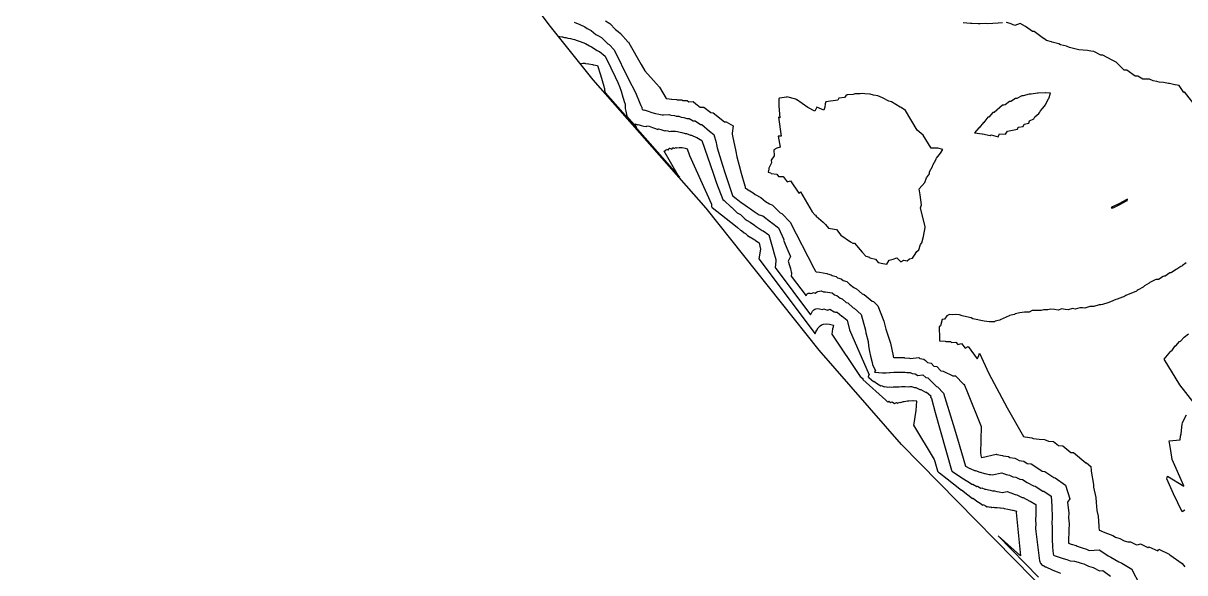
# Model space of a CAD drawing. Header units: metres. Extents: x 706349 to 713144, y 2649082 to 2655455.
# Drawn here: x 707004.7 to 707408.8, y 2652619.1 to 2652810.2 of the extents above; entities that cross this region are included whole.
import ezdxf

# ---------------------------------------------------------------- set-up
doc = ezdxf.new("R2010")
doc.units = ezdxf.units.M
for name, color, linetype in [('C-TINN-BNDY', 110, 'Continuous'), ('C-TOPO-MAJR', 9, 'Continuous'), ('C-TOPO-MINR', 8, 'Continuous')]:
    doc.layers.add(name, color=color, linetype=linetype)

msp = doc.modelspace()

# ---------------------------------------------------------------- linework, layer by layer
at = {"layer": 'C-TINN-BNDY', "color": 110, "linetype": 'Continuous', "lineweight": -3, "flags": 128}
msp.add_lwpolyline([(707845.05, 2652247.32), (707705.16, 2652328.1), (707671.75, 2652357.55), (707530.78, 2652463.27), (707510.3, 2652478.6), (707462.57, 2652517.46), (707431, 2652547.69), (707400.09, 2652574.82), (707368.79, 2652604.09), (707310.31, 2652663.69), (707281.58, 2652696.5), (707242.31, 2652745.87), (707202.93, 2652790.51), (707188.14, 2652809.06), (707151.07, 2652858.4), (707130.89, 2652891.41), (707096, 2652943.28), (707035.14, 2653026.93), (707004.68, 2653089)], dxfattribs=at)
at = {"layer": 'C-TOPO-MAJR', "color": 9, "linetype": 'Continuous', "lineweight": -3, "flags": 128}
msp.add_lwpolyline([(707196.42, 2652810.63), (707198.38, 2652809.75), (707200.06, 2652809.01), (707200.88, 2652808.38), (707202.34, 2652807.66), (707203.92, 2652806.27), (707205.04, 2652805.68), (707205.93, 2652805.23), (707208.12, 2652803.02), (707208.52, 2652802.8), (707210.28, 2652800.96), (707215.3, 2652790.8), (707217.67, 2652786.12), (707219.17, 2652782.44), (707219.55, 2652781.66), (707219.71, 2652781.34), (707219.8, 2652781.15), (707219.86, 2652781.03), (707219.9, 2652780.95), (707219.93, 2652780.85), (707219.96, 2652780.73), (707220.08, 2652780.27), (707220.7, 2652780.04), (707220.71, 2652780.06), (707222.13, 2652779.6), (707223.43, 2652779.19), (707224.64, 2652778.8), (707224.75, 2652778.85), (707225.88, 2652778.57), (707226.96, 2652778.33), (707227.16, 2652778.36), (707227.41, 2652778.35), (707229.34, 2652778.49), (707229.69, 2652778.42), (707230.13, 2652778.3), (707231.23, 2652778.14), (707231.81, 2652777.96), (707232.84, 2652777.85), (707233.59, 2652777.57), (707234.57, 2652777.5), (707235.54, 2652777.07), (707236.43, 2652777.04), (707237.72, 2652776.26), (707238.5, 2652776.26), (707240.29, 2652774.95), (707240.84, 2652774.98), (707243.48, 2652772.65), (707244.95, 2652771.5), (707245.79, 2652768.77), (707245.85, 2652768.02), (707246.17, 2652766.95), (707247.95, 2652760.91), (707248.79, 2652758.29), (707251.5, 2652750.32), (707251.5, 2652750.3), (707252.38, 2652749.48), (707252.46, 2652749.44), (707252.57, 2652749.36), (707252.74, 2652749.25), (707254.49, 2652747.85), (707255.04, 2652747.49), (707256.65, 2652746.33), (707257.71, 2652745.63), (707259.03, 2652744.76), (707260.77, 2652743.56), (707262.07, 2652743.21), (707264.63, 2652741.21), (707265.08, 2652740.94), (707267.48, 2652739.03), (707269.29, 2652734.99), (707269.23, 2652734.74), (707270.73, 2652731.17), (707271.62, 2652729.07), (707271.45, 2652728.6), (707270.88, 2652727.46), (707271.3, 2652726), (707271.61, 2652724.97), (707271.8, 2652724.27), (707271.92, 2652723.77), (707272, 2652723.42), (707272.04, 2652723.17), (707271.92, 2652722.27), (707277.05, 2652715.43), (707277.08, 2652715.5), (707277.12, 2652715.58), (707277.22, 2652715.76), (707277.34, 2652715.96), (707277.42, 2652716.06), (707277.52, 2652716.15), (707277.65, 2652716.24), (707277.82, 2652716.3), (707278.06, 2652716.33), (707278.37, 2652716.3), (707278.77, 2652716.2), (707279.21, 2652716.39), (707279.67, 2652716.62), (707280.2, 2652716.39), (707280.67, 2652716.64), (707281.17, 2652716.88), (707282.36, 2652717.21), (707283.07, 2652716.76), (707283.77, 2652716.79), (707284.52, 2652716.72), (707285.3, 2652716.61), (707286.09, 2652716.47), (707287, 2652715.73), (707287.75, 2652715.56), (707288.9, 2652714.59), (707289.58, 2652714.41), (707291.07, 2652713.1), (707291.59, 2652712.94), (707293.49, 2652711.24), (707293.78, 2652711.15), (707296.22, 2652708.95), (707296.23, 2652708.94), (707296.23, 2652708.92), (707296.23, 2652708.92), (707297.74, 2652703.49), (707297.82, 2652702.55), (707298.62, 2652699.48), (707298.78, 2652698.03), (707299.13, 2652696.05), (707299.52, 2652694.47), (707300.04, 2652692.18), (707300.18, 2652691.58), (707301.17, 2652689.32), (707301.16, 2652689.31), (707300.92, 2652688.93), (707300.92, 2652688.93), (707300.95, 2652688.92), (707300.95, 2652688.92), (707302.29, 2652688.71), (707302.39, 2652688.73), (707303.66, 2652688.63), (707304.88, 2652688.65), (707306.05, 2652688.71), (707306.37, 2652688.74), (707307.58, 2652688.82), (707308.75, 2652688.87), (707309.23, 2652688.82), (707310.39, 2652688.88), (707311.53, 2652688.92), (707312.14, 2652688.73), (707313.25, 2652688.71), (707314.02, 2652688.35), (707315.06, 2652688.3), (707316, 2652687.73), (707317.64, 2652687.93), (707318.69, 2652686.99), (707319.38, 2652686.9), (707320.66, 2652685.6), (707322.45, 2652683.86), (707322.76, 2652683.81), (707324.91, 2652681.61), (707328.29, 2652670.67), (707329.73, 2652665.65), (707332.49, 2652656.15), (707334.09, 2652655.34), (707334.14, 2652655.35), (707335.85, 2652654.6), (707335.96, 2652654.61), (707337.48, 2652654.06), (707337.69, 2652654.05), (707339.11, 2652653.65), (707339.42, 2652653.62), (707340.79, 2652653.32), (707341.22, 2652653.24), (707341.77, 2652653.11), (707345.12, 2652653.88), (707345.8, 2652653.63), (707346.63, 2652653.28), (707347.89, 2652653.03), (707348.97, 2652652.51), (707350.08, 2652652.36), (707351.43, 2652651.63), (707352.37, 2652651.51), (707354.03, 2652650.54), (707356.15, 2652649.29), (707356.75, 2652649.21), (707359.44, 2652647.51), (707359.74, 2652647.47), (707362.34, 2652645.72), (707362.58, 2652642.3), (707362.56, 2652641.8), (707362.67, 2652638.82), (707362.65, 2652637.88), (707362.63, 2652636.73), (707362.67, 2652634.71), (707362.69, 2652633.23), (707362.66, 2652632.05), (707362.69, 2652630.45), (707362.81, 2652628.42), (707362.79, 2652627.97), (707363.05, 2652625.7), (707363.05, 2652625.65), (707363.11, 2652625.27), (707363.42, 2652625.15), (707365.13, 2652624.54), (707366.57, 2652624.06), (707367.81, 2652623.68), (707368.96, 2652623.29), (707370.51, 2652623.13), (707371.68, 2652622.8), (707372.74, 2652622.45), (707373.69, 2652622.15), (707375.38, 2652621.4), (707376.19, 2652621.14), (707376.92, 2652620.89), (707379.16, 2652619.79), (707380.35, 2652619.89), (707382.98, 2652617.96)], dxfattribs=at)
at = {"layer": 'C-TOPO-MINR', "color": 8, "linetype": 'Continuous', "lineweight": -3, "flags": 128}
for points, elevation in [([(707207.24, 2652811.1), (707208.76, 2652810.14), (707210.73, 2652808.05), (707211.67, 2652807.41), (707212.45, 2652806.65), (707215.19, 2652803.66), (707215.25, 2652803.73), (707215.45, 2652803.41), (707219.66, 2652795.92), (707220.93, 2652793.69), (707223.97, 2652790.29), (707226.05, 2652788.01), (707228.37, 2652784.06), (707228.63, 2652784.02), (707228.64, 2652784.01), (707230.28, 2652783.84), (707230.37, 2652783.8), (707232, 2652783.69), (707232.19, 2652783.6), (707233.79, 2652783.56), (707234.13, 2652783.36), (707235.74, 2652783.34), (707236.29, 2652782.94), (707237.81, 2652783.01), (707238.73, 2652782.2), (707240.21, 2652781.04), (707241.49, 2652781.03), (707243.87, 2652779.13), (707244.79, 2652779.12), (707248.64, 2652775.9), (707248.96, 2652775.89), (707249.22, 2652775.92), (707251.74, 2652774.59), (707251.31, 2652772.02), (707251.34, 2652771.64), (707251.42, 2652771.06), (707252.63, 2652765.67), (707253.01, 2652763.8), (707253.81, 2652760.79), (707254.47, 2652758.05), (707255.74, 2652753.67), (707255.82, 2652753.42), (707255.87, 2652752.82), (707256.28, 2652752.7), (707256.35, 2652752.65), (707258.63, 2652751.25), (707259.34, 2652750.69), (707261.27, 2652749.61), (707262.9, 2652748.22), (707264.35, 2652747.42), (707265.38, 2652746.97), (707268.08, 2652744.29), (707268.62, 2652744.07), (707271.48, 2652741.05), (707279.81, 2652725.03), (707280.34, 2652724.03), (707280.53, 2652723.75), (707281.68, 2652723.64), (707282.97, 2652723.46), (707284.29, 2652723.23), (707284.48, 2652723.07), (707285.84, 2652722.76), (707286.14, 2652722.5), (707287.53, 2652722.13), (707288, 2652721.72), (707289.33, 2652721.31), (707290.02, 2652720.7), (707291.23, 2652720.35), (707292.2, 2652719.47), (707293.63, 2652718.26), (707294.62, 2652717.9), (707296.62, 2652716.17), (707297.3, 2652715.93), (707300.11, 2652713.51), (707300.55, 2652713.5), (707302.04, 2652711.99), (707304.08, 2652706.57), (707304.78, 2652703.85), (707306.49, 2652698.99), (707307.33, 2652694.57), (707307.42, 2652694.31), (707307.47, 2652693.91), (707307.65, 2652693.92), (707309.37, 2652693.97), (707309.45, 2652693.95), (707311.19, 2652693.92), (707311.36, 2652693.84), (707313.09, 2652693.76), (707313.36, 2652693.59), (707316.31, 2652693.95), (707316.68, 2652693.62), (707318.08, 2652693.43), (707318.59, 2652692.92), (707319.31, 2652692.23), (707320.56, 2652692.01), (707321.56, 2652690.98), (707322.6, 2652690.8), (707323.99, 2652689.38), (707324.8, 2652689.21), (707328.08, 2652687.65), (707328.58, 2652687.58), (707329.01, 2652687.56), (707331.86, 2652684.72), (707331.9, 2652684.72), (707332.19, 2652684.4), (707333.23, 2652681.77), (707337.95, 2652670.02), (707337.72, 2652660.66), (707337.83, 2652659.99), (707338.02, 2652659.28), (707338.2, 2652659.24), (707338.21, 2652659.24), (707338.22, 2652659.23), (707343.15, 2652660.37), (707343.27, 2652660.32), (707343.41, 2652660.26), (707345.38, 2652659.88), (707345.68, 2652659.73), (707347.52, 2652659.48), (707347.99, 2652659.23), (707349.7, 2652659), (707350.37, 2652658.61), (707351.23, 2652658.11), (707352.81, 2652657.89), (707354.01, 2652657.13), (707355.38, 2652656.98), (707356.97, 2652655.9), (707359.22, 2652654.46), (707360.15, 2652654.35), (707363.26, 2652652.23), (707363.76, 2652652.17), (707367.35, 2652649.51), (707368.8, 2652644.86), (707368, 2652643.65), (707368.46, 2652639.88), (707368.38, 2652638.2), (707368.58, 2652636.11), (707368.45, 2652634.05), (707368.52, 2652633.05), (707368.41, 2652630.74), (707368.42, 2652630.48), (707368.4, 2652629.37), (707369.28, 2652629.08), (707371.01, 2652628.53), (707371.39, 2652628.37), (707373.12, 2652627.8), (707374.68, 2652627.28), (707375.59, 2652626.83), (707379.06, 2652627.13), (707380.29, 2652626.23), (707382.16, 2652624.99), (707383.13, 2652624.57), (707385.86, 2652622.86), (707386.42, 2652622.63), (707386.87, 2652622.47), (707390.37, 2652620.33), (707390.38, 2652620.32), (707390.45, 2652620.28), (707401.09, 2652599.86)], -2), ([(707345.44, 2652810.38), (707343.93, 2652810.22), (707342.04, 2652810.13), (707340.36, 2652810.04), (707339.49, 2652810.15), (707337.64, 2652810.03), (707336.92, 2652810.06), (707334.78, 2652810.12), (707334.26, 2652810.12), (707331.76, 2652810.42)], -2), ([(707413.27, 2652780.53), (707408.71, 2652786.36), (707408.48, 2652786.18), (707406.92, 2652788.54), (707405.54, 2652788.82), (707405.38, 2652788.85), (707403.56, 2652789.21), (707403.15, 2652789.32), (707401.44, 2652789.58), (707399.97, 2652789.72), (707399.16, 2652789.97), (707397.78, 2652790.14), (707396.51, 2652790.72), (707395.32, 2652790.76), (707394.23, 2652790.77), (707392.44, 2652791.78), (707391.54, 2652791.83), (707388.65, 2652793.89), (707388.15, 2652793.92), (707387.7, 2652793.94), (707384.91, 2652796.67), (707383.78, 2652797.31), (707383.61, 2652797.33), (707380.29, 2652799.09), (707379.65, 2652799.18), (707377.16, 2652800.36), (707376.16, 2652800.5), (707374.94, 2652800.72), (707371.95, 2652801.02), (707370.55, 2652801.29), (707368.77, 2652801.78), (707367.67, 2652802.27), (707365.62, 2652802.77), (707365, 2652803.01), (707362.7, 2652803.66), (707362.47, 2652803.73), (707360.67, 2652804.19), (707359.77, 2652804.93), (707359.64, 2652804.93), (707356.44, 2652807.4), (707355.9, 2652807.38), (707353.39, 2652809.06), (707351.58, 2652810.1), (707349.7, 2652809.49), (707348.09, 2652810.1), (707346.77, 2652810.53)], -2), ([(707190.94, 2652805.54), (707191, 2652805.64), (707191.14, 2652805.67), (707191.34, 2652805.66), (707192.04, 2652805.49), (707192.33, 2652805.45), (707193.04, 2652805.32), (707193.43, 2652805.25), (707194.21, 2652805.09), (707195.05, 2652804.89), (707195.89, 2652804.73), (707196.44, 2652804.62), (707197.45, 2652804.26), (707198.41, 2652803.83), (707199.37, 2652803.47), (707200.27, 2652803.13), (707201.65, 2652802.32), (707202.37, 2652802.03), (707204.41, 2652800.69), (707204.81, 2652800.51), (707205.15, 2652800.36), (707207.15, 2652798.79), (707209.15, 2652794.72), (707210.65, 2652791.63), (707211.6, 2652789.63), (707212.18, 2652788.25), (707212.71, 2652786.56), (707213.3, 2652784.55), (707213.48, 2652783.86), (707213.73, 2652783.05), (707214.09, 2652782.1), (707214.11, 2652781.36), (707214.16, 2652780.57), (707214.34, 2652779.68), (707214.7, 2652777.93), (707218.16, 2652774.01), (707218.1, 2652774.1), (707217.44, 2652775.21), (707217.49, 2652775.26), (707218.55, 2652774.9), (707218.59, 2652774.99), (707219.65, 2652774.71), (707220.66, 2652774.46), (707221.56, 2652774.32), (707221.64, 2652774.49), (707222.5, 2652774.39), (707223.66, 2652773.92), (707224.64, 2652773.56), (707225.52, 2652773.24), (707225.71, 2652773.48), (707226.52, 2652773.22), (707227.26, 2652772.98), (707227.96, 2652772.76), (707228.29, 2652772.92), (707228.94, 2652772.76), (707229.56, 2652772.62), (707230.01, 2652772.68), (707230.58, 2652772.66), (707231.64, 2652772.73), (707232.36, 2652772.59), (707233.3, 2652772.35), (707233.82, 2652772.27), (707234.97, 2652771.91), (707235.41, 2652771.86), (707236.81, 2652771.34), (707237.14, 2652771.32), (707238.88, 2652770.53), (707239.06, 2652770.52), (707240.76, 2652769.5), (707244.76, 2652758.06), (707245.91, 2652754.62), (707248.14, 2652748.97), (707248.15, 2652748.96), (707248.14, 2652748.94), (707248.61, 2652748.52), (707248.62, 2652748.52), (707250.97, 2652746.28), (707251.11, 2652746.22), (707252.16, 2652745.2), (707253.11, 2652744.3), (707254.19, 2652743.66), (707255.13, 2652742.81), (707255.92, 2652742.06), (707256.62, 2652741.65), (707257.64, 2652740.99), (707259.13, 2652740.02), (707259.73, 2652739.55), (707261.83, 2652738.18), (707262.12, 2652737.97), (707264.11, 2652736.66), (707264.82, 2652734.22), (707265.55, 2652731.76), (707266.01, 2652730.07), (707266.31, 2652728.87), (707266.49, 2652728.03), (707266.59, 2652727.42), (707266.29, 2652725.27), (707278.63, 2652708.84), (707278.69, 2652709.02), (707278.79, 2652709.21), (707279.03, 2652709.64), (707279.31, 2652710.13), (707279.51, 2652710.35), (707279.74, 2652710.57), (707280.06, 2652710.78), (707280.47, 2652710.94), (707281.04, 2652711.01), (707281.79, 2652710.94), (707282.75, 2652710.7), (707282.97, 2652710.8), (707283.19, 2652710.91), (707284.43, 2652710.39), (707284.63, 2652710.49), (707284.85, 2652710.6), (707285.37, 2652710.75), (707286.85, 2652709.81), (707287.09, 2652709.82), (707287.35, 2652709.79), (707287.62, 2652709.75), (707287.89, 2652709.71), (707289.52, 2652708.39), (707289.67, 2652708.36), (707291.33, 2652706.95), (707292.16, 2652703.55), (707298.97, 2652687.92), (707298.91, 2652687.82), (707298.83, 2652687.68), (707298.76, 2652687.57), (707298.73, 2652687.49), (707298.69, 2652687.41), (707298.66, 2652687.36), (707298.65, 2652687.27), (707298.65, 2652687.27), (707298.89, 2652687.04), (707298.9, 2652687.05), (707300.52, 2652685.67), (707300.62, 2652685.72), (707301.95, 2652684.79), (707303.04, 2652684.08), (707303.3, 2652684.19), (707304.22, 2652683.77), (707304.6, 2652683.9), (707305.43, 2652683.62), (707305.94, 2652683.78), (707306.72, 2652683.66), (707307.39, 2652683.79), (707308.11, 2652683.74), (707308.79, 2652683.75), (707309.44, 2652683.78), (707310.29, 2652683.85), (707310.93, 2652683.89), (707311.55, 2652683.92), (707312.56, 2652683.82), (707313.13, 2652683.85), (707313.69, 2652683.86), (707314.83, 2652683.51), (707315.31, 2652683.5), (707316.68, 2652682.86), (707317.04, 2652682.84), (707318.64, 2652681.86), (707318.98, 2652681.9), (707320.43, 2652680.61), (707320.36, 2652680.22), (707320.66, 2652679.72), (707321.95, 2652674.79), (707327.69, 2652654.78), (707327.79, 2652654.54), (707327.82, 2652654.46), (707328.74, 2652653.81), (707331.23, 2652652.11), (707331.27, 2652652.16), (707333.32, 2652650.85), (707335, 2652649.82), (707335.12, 2652649.91), (707336.53, 2652649.11), (707336.72, 2652649.17), (707337.91, 2652648.58), (707338.19, 2652648.65), (707339.23, 2652648.2), (707339.63, 2652648.23), (707340.54, 2652647.9), (707341.07, 2652647.88), (707341.91, 2652647.65), (707342.59, 2652647.57), (707343.38, 2652647.4), (707344.24, 2652647.24), (707345.32, 2652646.99), (707347.08, 2652647.4), (707348.33, 2652646.94), (707349.86, 2652646.29), (707350.39, 2652646.19), (707352.26, 2652645.29), (707352.63, 2652645.24), (707354.87, 2652644.04), (707355.04, 2652644.02), (707357.02, 2652642.86), (707356.97, 2652640.37), (707356.98, 2652640.07), (707357, 2652639.69), (707356.9, 2652637.05), (707356.99, 2652636.28), (707356.87, 2652634.49), (707357.04, 2652633.42), (707358.29, 2652623.24), (707358.34, 2652623.14), (707358.44, 2652622.95), (707358.56, 2652622.71), (707358.57, 2652622.64), (707358.66, 2652622.43), (707358.83, 2652622.33), (707358.89, 2652622.21), (707358.89, 2652622.1), (707358.92, 2652621.98), (707358.92, 2652621.97), (707360.4, 2652621.14), (707360.5, 2652621.12), (707360.66, 2652621.06), (707362.43, 2652620.23), (707362.91, 2652620.04), (707364.41, 2652619.38), (707365.59, 2652618.91)], 2), ([(707198.65, 2652795.88), (707198.87, 2652796.25), (707199.4, 2652796.36), (707200.14, 2652796.32), (707200.33, 2652796.27), (707201.34, 2652796.12), (707201.49, 2652796.09), (707202.79, 2652795.85), (707202.88, 2652795.83), (707202.97, 2652795.81), (707203.07, 2652795.79), (707204.48, 2652795.5), (707204.48, 2652795.5), (707205.5, 2652792.27), (707206.64, 2652788.38), (707206.7, 2652788.13), (707206.79, 2652787.85), (707206.92, 2652787.5), (707206.92, 2652787.24), (707206.94, 2652786.96), (707207.01, 2652786.64), (707207.14, 2652786.01), (707233.04, 2652756.68), (707232.57, 2652757.32), (707227.66, 2652765.69), (707228, 2652766.01), (707228.24, 2652765.93), (707228.47, 2652766.4), (707228.72, 2652766.33), (707228.95, 2652766.27), (707229.16, 2652766.24), (707229.39, 2652766.74), (707229.6, 2652766.72), (707229.89, 2652766.61), (707230.13, 2652766.52), (707230.35, 2652766.44), (707230.7, 2652766.91), (707230.91, 2652766.84), (707231.1, 2652766.78), (707231.28, 2652766.72), (707231.84, 2652766.98), (707232, 2652766.94), (707232.15, 2652766.91), (707232.86, 2652767), (707233.76, 2652766.97), (707233.93, 2652766.98), (707235.04, 2652766.76), (707235.66, 2652766.6), (707236.34, 2652764.62), (707236.48, 2652764.28), (707244.17, 2652747.35), (707244.14, 2652747.22), (707244.1, 2652747.09), (707244.1, 2652746.86), (707244.13, 2652746.57), (707244.16, 2652746.53), (707244.22, 2652746.22), (707244.24, 2652746.15), (707244.34, 2652746.17), (707252.49, 2652739.71), (707253.16, 2652739.17), (707254.24, 2652738.2), (707254.62, 2652738.09), (707255.47, 2652737.28), (707255.98, 2652737.05), (707256.33, 2652736.71), (707256.65, 2652736.41), (707259.22, 2652734.87), (707259.36, 2652734.75), (707259.47, 2652734.64), (707260.71, 2652733.9), (707260.97, 2652732.64), (707261.15, 2652731.68), (707260.67, 2652728.28), (707280.2, 2652702.25), (707280.29, 2652702.53), (707280.45, 2652702.84), (707280.84, 2652703.52), (707281.28, 2652704.29), (707281.59, 2652704.65), (707281.97, 2652705), (707282.48, 2652705.32), (707283.12, 2652705.58), (707284.02, 2652705.69), (707285.2, 2652705.58), (707286.64, 2652705.22), (707286.64, 2652705.2), (707286.5, 2652704.76), (707286.47, 2652704.63), (707286.44, 2652704.5), (707286.28, 2652703.97), (707286.06, 2652702.13), (707295.87, 2652687.35), (707296.79, 2652686.62), (707296.84, 2652686.62), (707296.84, 2652686.6), (707296.84, 2652686.56), (707296.83, 2652686.52), (707296.81, 2652686.45), (707296.8, 2652686.4), (707296.77, 2652686.35), (707296.76, 2652686.3), (707304.79, 2652679.15), (707305.5, 2652678.49), (707305.87, 2652678.8), (707306.47, 2652678.29), (707306.98, 2652678.56), (707307.45, 2652678.23), (707307.84, 2652677.97), (707308.51, 2652678.26), (707308.82, 2652678.12), (707309.65, 2652678.41), (707309.91, 2652678.33), (707310.94, 2652678.65), (707311.15, 2652678.61), (707312.4, 2652678.85), (707312.55, 2652678.84), (707312.69, 2652678.84), (707312.83, 2652678.85), (707314.21, 2652678.96), (707314.28, 2652678.97), (707314.35, 2652678.97), (707315.56, 2652678.84), (707315.5, 2652678.75), (707315.23, 2652675.53), (707314.93, 2652673.37), (707314.66, 2652671.75), (707314.43, 2652670.47), (707321.64, 2652658.53), (707321.85, 2652657.74), (707322.77, 2652654.53), (707322.78, 2652654.49), (707322.8, 2652654.45), (707322.95, 2652654.31), (707323.08, 2652654.23), (707323.08, 2652654.17), (707323.11, 2652654.09), (707323.11, 2652654.08), (707323.11, 2652654.08), (707323.46, 2652653.8), (707323.46, 2652653.81), (707326.11, 2652651.74), (707328.35, 2652650.03), (707331.1, 2652647.79), (707331.13, 2652647.93), (707333.3, 2652646.22), (707335.02, 2652644.91), (707335.15, 2652645.06), (707336.53, 2652644.05), (707337.64, 2652643.27), (707338.56, 2652642.64), (707338.73, 2652642.86), (707339.49, 2652642.37), (707340.11, 2652641.99), (707340.39, 2652642.2), (707340.91, 2652641.91), (707341.3, 2652642.03), (707341.73, 2652641.82), (707342.25, 2652641.96), (707342.61, 2652641.8), (707343.3, 2652641.85), (707343.59, 2652641.74), (707344.46, 2652641.72), (707344.71, 2652641.65), (707345.76, 2652641.52), (707345.96, 2652641.48), (707347.25, 2652641.24), (707348.88, 2652640.87), (707349.05, 2652640.91), (707350.25, 2652640.47), (707350.17, 2652640.05), (707351.68, 2652624.99), (707343.88, 2652631.93), (707357.97, 2652617.55)], 4), ([(707409.35, 2652726.9), (707408.01, 2652725.93), (707407.76, 2652725.79), (707407.48, 2652725.67), (707406.08, 2652724.65), (707405.78, 2652724.53), (707404.26, 2652723.52), (707403.95, 2652723.42), (707403.61, 2652723.36), (707402.01, 2652722.3), (707401.67, 2652722.22), (707401.33, 2652722.16), (707399.65, 2652721.15), (707399.29, 2652721.11), (707398.93, 2652721.05), (707398.56, 2652721), (707396.7, 2652720.06), (707396.47, 2652719.81), (707394.82, 2652718.89), (707394.57, 2652718.66), (707394.31, 2652718.44), (707392.61, 2652717.51), (707392.32, 2652717.29), (707391.99, 2652717.08), (707388.36, 2652715.51), (707388, 2652715.3), (707387.61, 2652715.12), (707387.18, 2652714.96), (707385.35, 2652714.22), (707384.88, 2652714.09), (707383.04, 2652713.36), (707382.04, 2652713.02), (707380.19, 2652712.41), (707379.62, 2652712.33), (707379, 2652712.24), (707377.17, 2652711.72), (707376.51, 2652711.69), (707375.77, 2652711.67), (707374.05, 2652711.17), (707373.25, 2652711.2), (707372.36, 2652711.25), (707370.74, 2652710.83), (707369.75, 2652710.96), (707368.27, 2652710.55), (707367.25, 2652710.67), (707366.07, 2652710.84), (707364.81, 2652710.45), (707363.55, 2652710.67), (707362.16, 2652710.78), (707361.17, 2652710.49), (707359.72, 2652710.59), (707358.88, 2652710.31), (707357.37, 2652710.37), (707355.78, 2652710.28), (707354.63, 2652709.79), (707353.07, 2652709.77), (707351.44, 2652709.55), (707349.8, 2652709.11), (707349.53, 2652708.96), (707347.85, 2652708.57), (707347.67, 2652708.41), (707344.61, 2652707.08), (707344.49, 2652706.93), (707342.83, 2652706.56), (707342.77, 2652706.43), (707340.96, 2652706.36), (707340.96, 2652706.35), (707340.86, 2652706.36), (707339.03, 2652706.64), (707337.26, 2652706.93), (707336.88, 2652707.1), (707335.14, 2652707.46), (707334.5, 2652707.72), (707332.84, 2652708.1), (707331.38, 2652708.47), (707330.41, 2652708.77), (707329.11, 2652708.95), (707328.02, 2652708.78), (707326.92, 2652708.98), (707326.01, 2652708.45), (707325.24, 2652707.28), (707324.38, 2652707.2), (707323.89, 2652705.03), (707323.41, 2652704.64), (707323.43, 2652700.71), (707323.5, 2652699.82), (707323.76, 2652699.78), (707325.51, 2652699.7), (707325.67, 2652699.55), (707327.31, 2652699.56), (707327.67, 2652699.18), (707329.18, 2652699.29), (707329.86, 2652698.51), (707331.17, 2652698.85), (707332.47, 2652697.25), (707333.49, 2652697.77), (707336.63, 2652693.56), (707337, 2652694.3), (707337.37, 2652695.42), (707340.69, 2652688.41), (707346.98, 2652676.45), (707352.71, 2652666.45), (707353.18, 2652666.39), (707353.24, 2652666.35), (707355.62, 2652666.06), (707356.02, 2652665.77), (707358.19, 2652665.53), (707360.05, 2652665.46), (707361.45, 2652664.85), (707363.15, 2652664.81), (707364.93, 2652663.38), (707366.35, 2652663.29), (707369.14, 2652660.98), (707370.1, 2652660.87), (707374.37, 2652657.35), (707374.63, 2652657.31), (707376.11, 2652656.11), (707376.28, 2652654.65), (707376.26, 2652654.48), (707377.08, 2652649.8), (707377.06, 2652648.92), (707377.86, 2652645.31), (707377.94, 2652643.59), (707378.22, 2652640.8), (707378.66, 2652638.8), (707378.91, 2652635.32), (707378.93, 2652634.86), (707379.07, 2652633.92), (707379.68, 2652633.65), (707379.81, 2652633.57), (707381.98, 2652632.71), (707383.76, 2652632.06), (707384.67, 2652631.5), (707386.23, 2652630.99), (707387.72, 2652630.2), (707388.98, 2652629.91), (707389.99, 2652629.85), (707392.05, 2652628.79), (707392.78, 2652628.89), (707393.42, 2652629.17), (707395.94, 2652627.83), (707396.33, 2652628.13), (707399.47, 2652626.77), (707399.63, 2652627.03), (707399.8, 2652627.35), (707403.36, 2652625.59), (707403.5, 2652625.42), (707403.58, 2652625.39), (707407.9, 2652622.27), (707408.88, 2652621.2)], -4), ([(707412.15, 2652678.14), (707407.13, 2652684.44), (707401.62, 2652693.35), (707404.02, 2652696.17), (707404.27, 2652696.25), (707405.47, 2652698), (707405.71, 2652698.04), (707407.03, 2652699.56), (707407.33, 2652699.62), (707408.67, 2652701.06), (707410.07, 2652702.24)], -4), ([(707408.9, 2652640.86), (707407.94, 2652640.33), (707404.89, 2652646.57), (707402.61, 2652651.77), (707402.8, 2652652.64), (707408.49, 2652649.25), (707408.49, 2652649.38), (707404.43, 2652658.45), (707403.99, 2652661.6), (707403.63, 2652663.64), (707403.45, 2652664.99), (707407.27, 2652665.3), (707407.36, 2652666.57), (707407.54, 2652667.42), (707407.89, 2652670.8), (707408.02, 2652671.29), (707408.17, 2652671.65), (707409.43, 2652673.98)], -4)]:
    msp.add_lwpolyline(points, dxfattribs=dict(at, elevation=elevation))
for points, elevation in [([(707270.42, 2652784.62), (707270.27, 2652784.54), (707267.81, 2652784.19), (707267.6, 2652784.08), (707267.53, 2652781.4), (707267.88, 2652777.36), (707267.43, 2652777.54), (707268.42, 2652770.94), (707267.39, 2652770.99), (707268.06, 2652767.12), (707266.84, 2652766.82), (707265.79, 2652766.16), (707265.94, 2652764.06), (707264.94, 2652762.64), (707265.01, 2652761.62), (707264.12, 2652759.81), (707264.14, 2652759.51), (707263.83, 2652758.48), (707264.8, 2652758.22), (707264.97, 2652758.01), (707266.88, 2652757.71), (707267.48, 2652756.92), (707269.13, 2652756.91), (707270.43, 2652755.12), (707271.63, 2652755.42), (707274.49, 2652751.08), (707275.08, 2652751.57), (707279.14, 2652744.58), (707280.12, 2652743.61), (707280.29, 2652743.42), (707280.54, 2652743.13), (707283.05, 2652741.08), (707283.79, 2652740.24), (707284.9, 2652739), (707287.67, 2652738.45), (707289.16, 2652736.47), (707292.48, 2652734.15), (707293.33, 2652733.73), (707293.91, 2652733.71), (707296.54, 2652730.64), (707297.83, 2652729.24), (707299.08, 2652728.84), (707299.29, 2652728.66), (707301.21, 2652728.13), (707302.12, 2652727.05), (707303.8, 2652726.63), (707305.2, 2652726.46), (707306.02, 2652727.83), (707307.35, 2652728.19), (707308.6, 2652728.66), (707310.08, 2652727.2), (707311.04, 2652727.83), (707312.24, 2652727.54), (707313.09, 2652728.31), (707314.15, 2652728.47), (707314.83, 2652729.6), (707315.61, 2652730.88), (707316.31, 2652731.37), (707316.91, 2652733.28), (707317.32, 2652733.84), (707317.92, 2652736.03), (707318.51, 2652739.13), (707318.45, 2652739.34), (707318.46, 2652739.37), (707316.93, 2652746.01), (707317.19, 2652747.11), (707316.73, 2652750.54), (707316.45, 2652752.67), (707318.35, 2652754.83), (707318.91, 2652756.44), (707319.95, 2652757.81), (707320.06, 2652758.6), (707321.07, 2652760.43), (707321.19, 2652760.88), (707322.29, 2652762.91), (707322.38, 2652763.11), (707322.48, 2652763.26), (707323.83, 2652764.99), (707323.89, 2652765.05), (707324.61, 2652766.35), (707322.85, 2652766.73), (707320.62, 2652766.77), (707317.77, 2652771.27), (707315.66, 2652773.09), (707311.69, 2652779.82), (707310.11, 2652780.89), (707309.76, 2652781.03), (707306.83, 2652782.89), (707305.85, 2652783.17), (707303.64, 2652784.29), (707302.07, 2652785), (707300.54, 2652785.24), (707299.36, 2652785.57), (707297.56, 2652785.69), (707296.67, 2652785.78), (707295.94, 2652785.69), (707293.98, 2652785.71), (707293.4, 2652785.48), (707291.34, 2652785.33), (707290.89, 2652784.97), (707290.47, 2652784.39), (707288.44, 2652784.14), (707288.06, 2652783.51), (707283.89, 2652782.89), (707283.72, 2652782.15), (707283.57, 2652781.07), (707283.22, 2652780.02), (707280.85, 2652781.05), (707280.09, 2652779.68), (707277.65, 2652780.93), (707273.75, 2652783.65), (707273.76, 2652783.58), (707273.74, 2652783.54), (707273.46, 2652783.8), (707270.42, 2652784.62)], -4), ([(707360.45, 2652786.02), (707360.32, 2652786.05), (707357.84, 2652785.9), (707357.56, 2652785.96), (707355.34, 2652785.61), (707354.63, 2652785.54), (707352.65, 2652784.93), (707352.17, 2652784.96), (707350.42, 2652784.06), (707349.92, 2652784.07), (707348.32, 2652783.03), (707347.83, 2652783.03), (707346.33, 2652781.81), (707345.89, 2652781.74), (707345.4, 2652781.69), (707342.45, 2652779.21), (707342.06, 2652779.16), (707340.64, 2652777.6), (707340.33, 2652777.55), (707338.96, 2652775.66), (707338.75, 2652775.65), (707337.25, 2652773.8), (707337.14, 2652773.81), (707335.62, 2652772.14), (707338.3, 2652771.73), (707338.43, 2652771.81), (707341.17, 2652771.14), (707341.41, 2652771.4), (707343.9, 2652770.69), (707344.15, 2652771.25), (707344.37, 2652771.76), (707346.49, 2652771.69), (707347.16, 2652772.65), (707350.64, 2652773.33), (707350.91, 2652774.08), (707352.61, 2652774.36), (707352.92, 2652775.08), (707354.53, 2652775.5), (707354.84, 2652776.24), (707356.34, 2652777.02), (707356.69, 2652777.63), (707358.08, 2652778.79), (707358.37, 2652779.34), (707358.65, 2652779.8), (707359.99, 2652781.36), (707360.21, 2652781.7), (707361.44, 2652783.89), (707361.54, 2652784.07), (707362.16, 2652785.86), (707360.45, 2652786.02)], -4), ([(707388.42, 2652748.85), (707388.42, 2652748.85), (707386.1, 2652747.57), (707386.09, 2652747.57), (707386.09, 2652747.56), (707383.7, 2652746.32), (707383.69, 2652746.32), (707383.23, 2652746.03), (707383.85, 2652746), (707383.87, 2652746.01), (707383.92, 2652745.98), (707386.25, 2652747.19), (707386.28, 2652747.2), (707388.54, 2652748.44), (707388.57, 2652748.45), (707388.63, 2652748.4), (707388.89, 2652749.06), (707388.42, 2652748.85)], -2)]:
    msp.add_lwpolyline(points, close=True, dxfattribs=dict(at, elevation=elevation))

doc.saveas('drawing.dxf')
